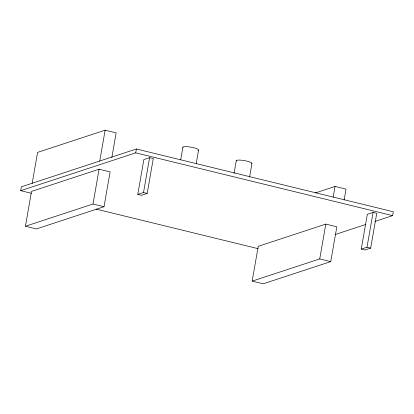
<?xml version="1.0" encoding="UTF-8"?>
<svg xmlns="http://www.w3.org/2000/svg" width="414" height="414" viewBox="0 0 414 414"><rect width="100%" height="100%" fill="white"/><g stroke="black" fill="none" stroke-linecap="round" stroke-linejoin="round"><path stroke-width="0.62" d="M31.381 193.276L20.7 190.668L21.373 186.797L136.387 148.983L393.3 211.756L392.627 215.627L374.882 221.459M32.157 183.412L37.57 152.393L105.14 130.177L116.148 132.868L111.842 157.553M25.445 226.235L31.521 191.418L99.086 169.202L110.098 171.893L104.023 206.71L36.453 228.926L25.445 226.235L93.01 204.019L104.023 206.71M99.727 161.196L105.14 130.177M93.01 204.019L99.086 169.202M20.7 190.668L135.709 152.849L136.387 148.983M137.774 194.404L143.849 159.592L149.599 157.698L153.268 158.593L147.193 193.41L141.443 195.304L137.774 194.404L143.523 192.515L147.193 193.41M143.523 192.515L149.599 157.698M180.675 159.845L182.89 147.161M196.236 163.452L198.56 150.137M234.06 173.285L236.275 160.601M249.621 176.892L251.945 163.577M252.167 281.132L258.243 246.314L325.813 224.098L336.825 226.789L330.745 261.607L263.18 283.823L252.167 281.132L319.737 258.916L330.745 261.607M319.737 258.916L325.813 224.098M333.151 197.209L335.029 186.45L346.042 189.136L344.163 199.9M361.246 249.114L367.321 214.297L373.076 212.408L376.745 213.303L370.67 248.121L364.915 250.009L361.246 249.114L366.995 247.225L370.67 248.121M366.995 247.225L373.076 212.408M315.375 192.914L335.029 186.45M335.117 234.536L365.707 224.476M135.709 152.849L392.627 215.627M96.079 209.086L258.145 248.685M236.316 161.005A8.001 1.511 9.9 0 1 244.99 160.71A8.001 1.511 9.9 0 1 251.453 163.882M182.931 147.57A8.001 1.511 9.9 0 1 191.599 147.27A8.001 1.511 9.9 0 1 198.063 150.442"/></g></svg>
